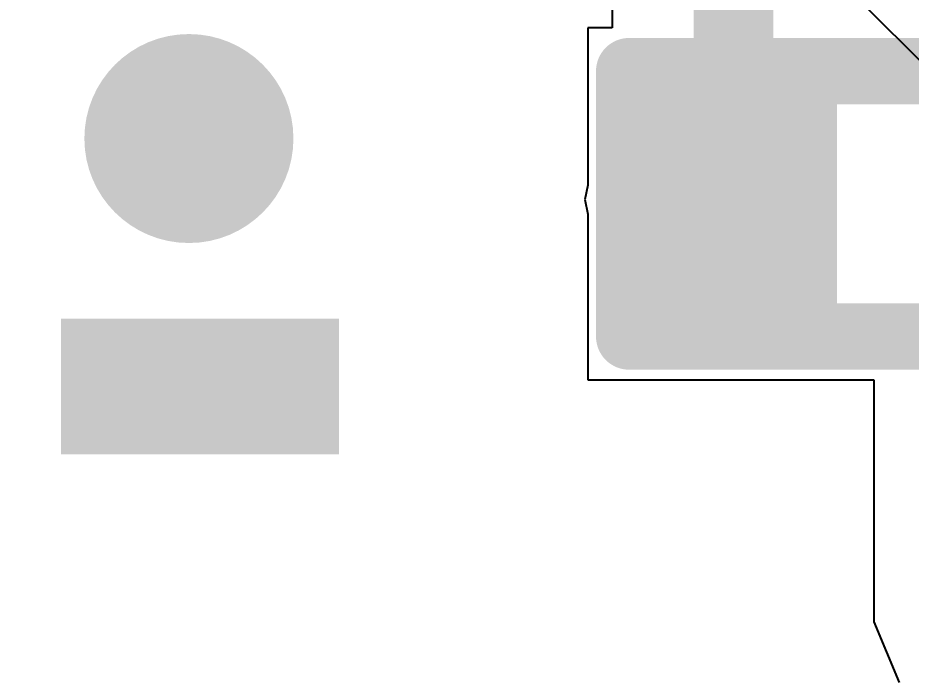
# Model space of a CAD drawing. Header units: inches. Extents: x -0.01 to 1.52, y -0.01 to 0.64.
# Drawn here: x 0.4399 to 0.5072, y 0.2622 to 0.3122 of the extents above; entities that cross this region are included whole.
import ezdxf

# ---------------------------------------------------------------- set-up
doc = ezdxf.new("R2010")
doc.units = ezdxf.units.IN
doc.header["$MEASUREMENT"] = 0
for name, color, linetype in [('Bottom Layer', 5, 'Continuous'), ('Top Layer', 1, 'Continuous'), ('Top Overlay', 2, 'Continuous'), ('Top Paste', 8, 'Continuous'), ('Top Solder', 216, 'Continuous'), ('Via Holes', 16, 'Continuous')]:
    doc.layers.add(name, color=color, linetype=linetype)
doc.styles.add('Arial_Bold', font='', dxfattribs={"height": 0.2})
doc.styles.get('Arial_Bold').set_extended_font_data('Arial', bold=True)

# ---------------------------------------------------------------- blocks, each defined once
blk = doc.blocks.new('R___0201_12')
at = {"layer": 'Top Layer'}
for points in [[(-0.01614165, 0.00728345), (-0.00551175, 0.00728345), (-0.00551175, -0.00728345), (-0.01614165, -0.00728345)], [(0.00551185, 0.00728345), (0.01614175, 0.00728345), (0.01614175, -0.00728345), (0.00551185, -0.00728345)]]:
    blk.add_hatch(color=1, dxfattribs=at).paths.add_polyline_path(points)
at = {"layer": 'Top Paste'}
for points in [[(-0.01614165, 0.00728345), (-0.00551175, 0.00728345), (-0.00551175, -0.00728345), (-0.01614165, -0.00728345)], [(0.00551185, 0.00728345), (0.01614175, 0.00728345), (0.01614175, -0.00728345), (0.00551185, -0.00728345)]]:
    blk.add_hatch(color=8, dxfattribs=at).paths.add_polyline_path(points)
at = {"layer": 'Top Solder'}
for points in [[(-0.01830705, 0.00944885), (-0.00334635, 0.00944885), (-0.00334635, -0.00944885), (-0.01830705, -0.00944885)], [(0.00334645, 0.00944885), (0.01830715, 0.00944885), (0.01830715, -0.00944885), (0.00334645, -0.00944885)]]:
    blk.add_hatch(color=216, dxfattribs=at).paths.add_polyline_path(points)
at = {"layer": 'Top Overlay', "const_width": 0.005}
for points in [[(-0.019, 0.01), (-0.019, -0.01)], [(0.019, 0.01), (-0.019, 0.01)], [(0.019, 0.01), (0.019, -0.01)], [(0.019, -0.01), (-0.019, -0.01)]]:
    blk.add_lwpolyline(points, dxfattribs=at)
at = {"layer": 'Top Overlay', "const_width": 0.0025}
for points in [[(-0.02025, 0.01, 1), (-0.01775, 0.01, 1)], [(-0.02025, 0.01, 1), (-0.01775, 0.01, 1)], [(0.01775, 0.01, 1), (0.02025, 0.01, 1)], [(0.01775, 0.01, 1), (0.02025, 0.01, 1)], [(-0.02025, -0.01, 1), (-0.01775, -0.01, 1)], [(-0.02025, -0.01, 1), (-0.01775, -0.01, 1)], [(0.01775, -0.01, 1), (0.02025, -0.01, 1)], [(0.01775, -0.01, 1), (0.02025, -0.01, 1)]]:
    blk.add_lwpolyline(points, format="xyb", close=True, dxfattribs=at)

msp = doc.modelspace()

# ---------------------------------------------------------------- hatches: boundary and pattern name
at = {"layer": 'Bottom Layer'}
h = msp.add_hatch(color=5, dxfattribs=at)
edge = h.paths.add_edge_path()
edge.add_arc((0.4527559, 0.3031496), 0.007874, 0, 360)
at = {"layer": 'Top Layer'}
h = msp.add_hatch(color=1, dxfattribs=at)
edge = h.paths.add_edge_path()
edge.add_arc((0.4527559, 0.3031496), 0.007874, 0, 360)
at = {"layer": 'Via Holes'}
h = msp.add_hatch(color=7, dxfattribs=at)
edge = h.paths.add_edge_path()
edge.add_arc((0.4527559, 0.3031496), 0.003937, 0, 360)

# ---------------------------------------------------------------- linework, layer by layer
at = {"layer": 'Bottom Layer'}
msp.add_line((0.3762666, 0.4405722), (0.5395759, 0.2772628), dxfattribs=at)
at = {"layer": 'Top Layer'}
for p, q in [((0.4846272, 0.3185443), (0.4846272, 0.311496)), ((0.4846272, 0.311496), (0.4827953, 0.311496)), ((0.4827953, 0.311496), (0.4827953, 0.2996253)), ((0.4827953, 0.2996253), (0.4825801, 0.2985433)), ((0.4825801, 0.2985433), (0.4827953, 0.2974613)), ((0.4827953, 0.2974613), (0.4827953, 0.2849606)), ((0.4827953, 0.2849606), (0.5043494, 0.2849606)), ((0.5043494, 0.2849606), (0.5043494, 0.2667323)), ((0.5043494, 0.2667323), (0.5062466, 0.2621521))]:
    msp.add_line(p, q, dxfattribs=at)
for points, const_width in [([(0.4937795, 0.2985433), (0.4937795, 0.329055)], 0.0059843), ([(0.4937795, 0.2985433), (0.4940945, 0.2982283)], 0.01)]:
    msp.add_lwpolyline(points, dxfattribs=dict(at, const_width=const_width))
for points, const_width in [([(0.4912795, 0.2985433, 1), (0.4962795, 0.2985433, 1)], 0.005), ([(0.4915945, 0.2982283, 1), (0.4965945, 0.2982283, 1)], 0.005), ([(0.4922834, 0.2985433, 1), (0.4952756, 0.2985433, 1)], 0.0029921)]:
    msp.add_lwpolyline(points, format="xyb", close=True, dxfattribs=dict(at, const_width=const_width))

# ---------------------------------------------------------------- block references
at = {"rotation": 180}
msp.add_blockref('R___0201_12', (0.5049213, 0.2982283), dxfattribs=at)

# ---------------------------------------------------------------- texts
at = {"layer": 'Top Overlay', "style": 'Arial_Bold'}
msp.add_text('M-', height=0.0590551, dxfattribs=at).set_placement((0.3711796, 0.2622144))

doc.saveas('drawing.dxf')
